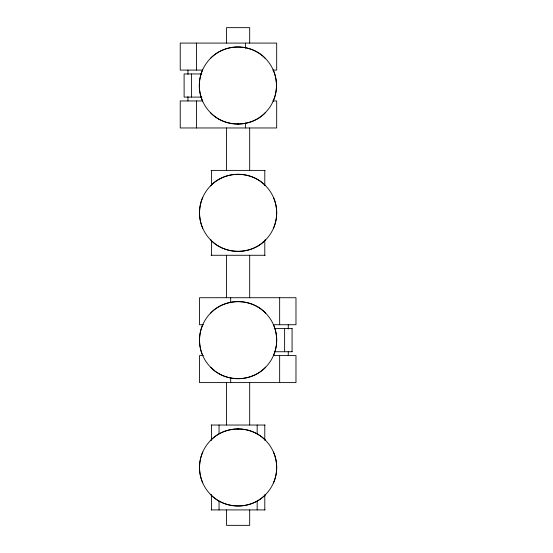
<?xml version="1.0" encoding="UTF-8"?>
<svg xmlns="http://www.w3.org/2000/svg" width="553" height="553" viewBox="0 0 553 553"><rect width="100%" height="100%" fill="white"/><g stroke="black" fill="none" stroke-linecap="round" stroke-linejoin="round"><path stroke-width="0.83" d="M202.543 70.093C198.257 79.791 198.257 91.259 202.543 100.957M202.744 197.407C198.458 207.105 198.458 218.573 202.744 228.271M273.258 100.957C277.544 91.259 277.544 79.791 273.258 70.093M202.744 324.729C198.458 334.427 198.458 345.895 202.744 355.593M273.465 228.271C277.751 218.573 277.751 207.105 273.465 197.407M202.744 452.043C198.458 461.741 198.458 473.209 202.744 482.907M273.465 482.907C277.751 473.209 277.751 461.741 273.465 452.043M210.347 58.514C224.587 43.245 251.214 43.245 265.454 58.514M265.454 112.529C251.636 127.722 224.165 127.722 210.347 112.529M210.555 185.836C224.732 170.642 251.186 170.545 265.475 185.642M265.661 239.85C251.733 255.009 224.608 255.12 210.589 239.884M210.555 313.15C224.794 297.88 251.415 297.88 265.661 313.15M265.661 367.164C251.781 382.171 225.05 382.572 210.79 367.406M210.555 440.471C224.794 425.202 251.415 425.202 265.661 440.471M265.661 494.486C251.788 509.742 224.394 509.596 210.638 494.569M202.709 70.093L180.237 70.093L180.237 43.086L276.687 43.086L276.687 70.093L272.836 70.093M201.859 73.95L184.101 73.95L184.128 97.1L201.859 97.1M202.709 100.957L180.237 100.957L180.237 127.964L276.687 127.964L276.687 100.957L272.836 100.957M211.101 170.4L265.115 170.4M211.101 255.279L265.115 255.279M203.38 324.729L199.522 324.729L199.522 297.721L295.979 297.721L295.979 324.729L273.5 324.729C277.71 334.447 277.772 345.888 273.465 355.593L295.979 355.593L295.979 382.6L199.522 382.6L199.522 355.593L203.38 355.593M274.212 328.586L292.115 328.586M274.212 351.736L292.115 351.736M211.101 425.036L265.115 425.036M211.101 509.914L265.115 509.914M292.081 328.586L292.081 351.736M288.265 324.729L288.265 329.014M288.265 351.307L288.265 355.593M284.622 328.586L284.622 351.736M279.652 297.721L279.652 324.729M279.652 355.593L279.652 382.6M264.79 170.4L264.79 185.594M264.79 240.092L264.79 255.279M264.79 425.036L264.79 440.229M264.79 494.728L264.79 509.914M257.166 425.036L257.166 433.476M257.166 501.481L257.166 509.914M249.679 43.086L249.679 27.65L226.53 27.65L226.53 43.086M249.679 127.964L249.679 170.4M249.679 255.279L249.679 297.721M249.679 382.6L249.679 425.036M249.679 509.914L249.679 525.35L226.53 525.35L226.53 509.914M245.525 43.086L245.525 48.146M245.525 122.897L245.525 127.964M238.108 428.9L238.108 429.619M237.901 123.381L237.901 124.1M230.684 297.721L230.684 302.781M230.684 377.533L230.684 382.6M226.53 127.964L226.53 170.4M226.53 255.279L226.53 297.721M226.53 382.6L226.53 425.036M219.043 425.036L219.043 433.476M219.043 501.481L219.043 509.914M211.419 170.4L211.419 185.594M211.419 240.092L211.419 255.279M211.419 425.036L211.419 440.229M211.419 494.728L211.419 509.914M196.557 43.086L196.557 70.093M196.557 100.957L196.557 127.964M191.566 73.95L191.566 97.1M187.951 70.093L187.951 74.379M187.951 96.664L187.951 100.957M218.815 246.251A38.579 38.579 0 0 0 276.687 212.843A38.579 38.579 0 0 0 218.815 179.428A38.579 38.579 0 0 0 218.815 246.251M218.815 500.894A38.579 38.579 0 0 0 276.687 467.479A38.579 38.579 0 0 0 218.815 434.064A38.579 38.579 0 0 0 218.815 500.894M218.608 118.936A38.579 38.579 0 0 0 276.479 85.521A38.579 38.579 0 0 0 218.608 52.106A38.579 38.579 0 0 0 218.608 118.936M218.815 373.572A38.579 38.579 0 0 0 276.687 340.157A38.579 38.579 0 0 0 218.815 306.749A38.579 38.579 0 0 0 218.815 373.572"/></g></svg>
